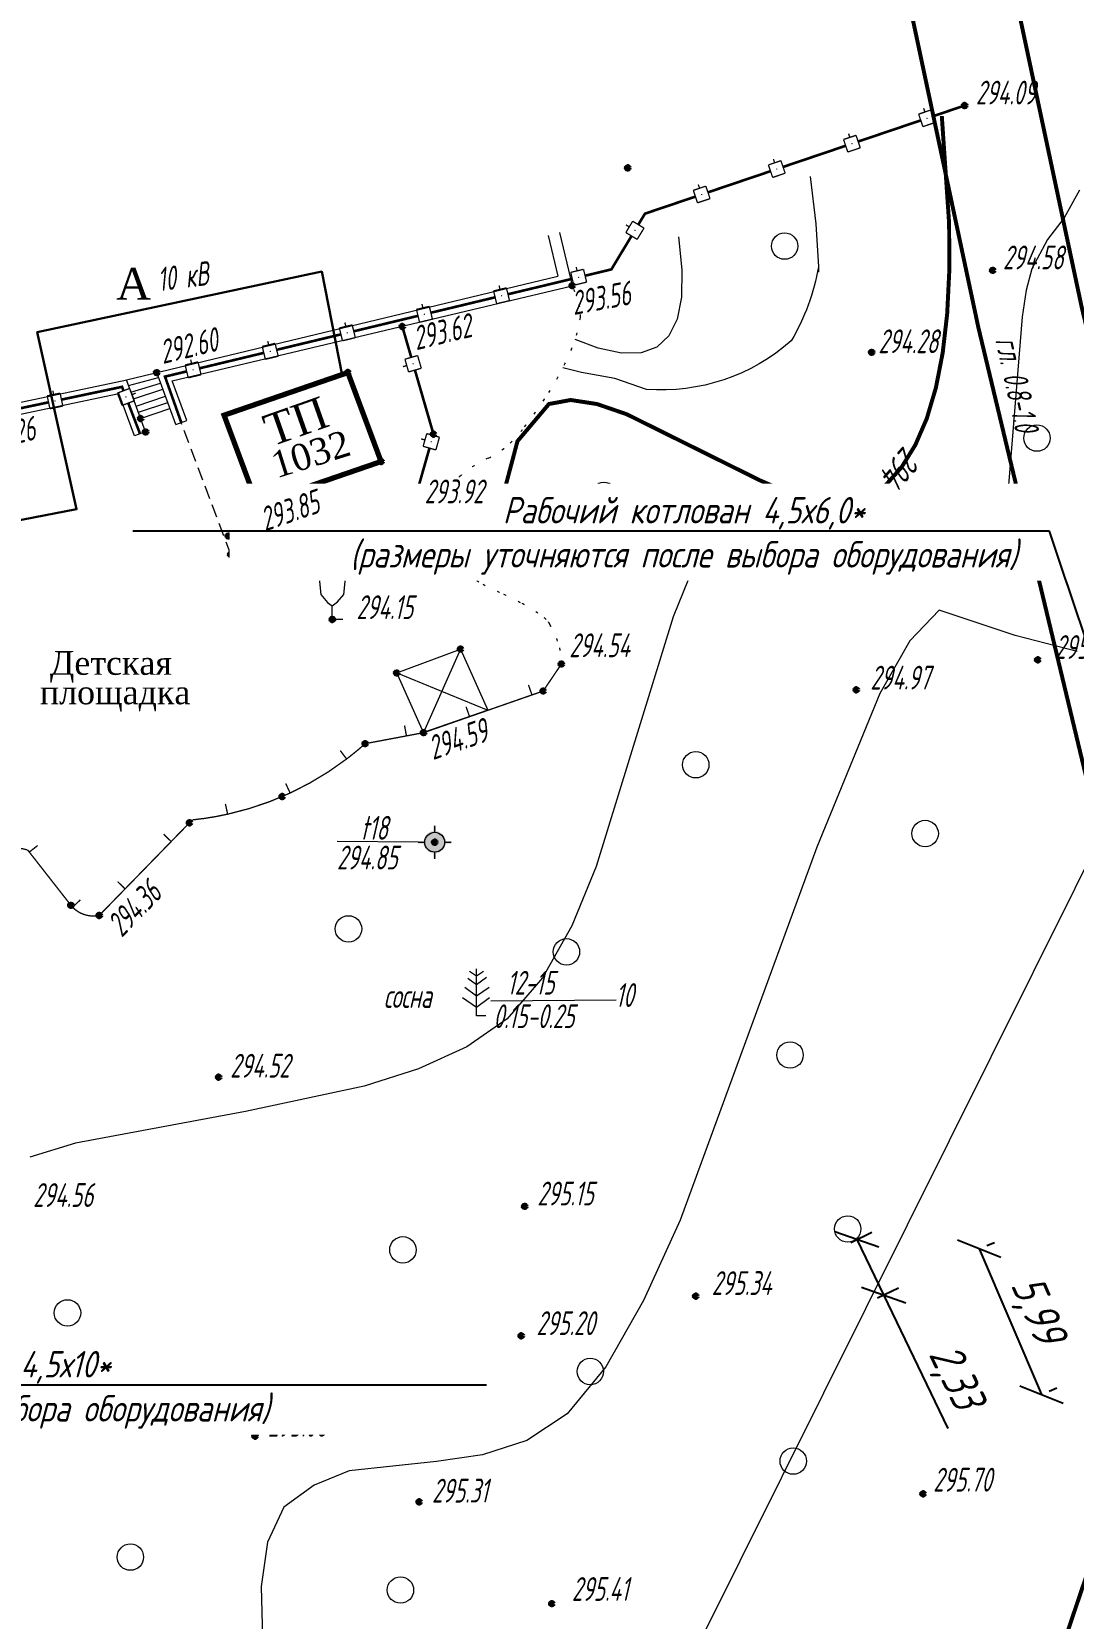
# Model space of a CAD drawing. Header units: metres. Extents: x -857 to 4713, y -766 to 4803.
# Drawn here: x 2047.6 to 2087, y 1303.7 to 1363.7 of the extents above; entities that cross this region are included whole.
import ezdxf
from ezdxf import colors
from ezdxf.entities.mleader import LeaderData, LeaderLine
from ezdxf.math import Vec2, Vec3

# ---------------------------------------------------------------- set-up
doc = ezdxf.new("R2010")
doc.units = ezdxf.units.M
doc.linetypes.add('71100000a', pattern=[1, 0, -1])
doc.linetypes.add('DASHED', pattern=[0.75, 0.5, -0.25])
for name, color, linetype, lineweight, transparency in [('31252100', 7, 'Continuous', 18, 0.65), ('71100000', 7, 'Continuous', 18, 0.65), ('71133200', 7, 'Continuous', 18, 0.65), ('71133600', 7, 'Continuous', 18, 0.65), ('82212100', 7, 'Continuous', 18, 0.65), ('82311000', 7, 'Continuous', 18, 0.65), ('Commun', 7, 'Continuous', 18, 0.65), ('CONTOURS-LABEL', 7, 'Continuous', 18, 0.65), ('ELE_SKLAD', 7, 'Continuous', 18, 0.65), ('GEO_POINTS', 7, 'Continuous', 18, 0.65), ('Otm', 7, 'Continuous', 18, 0.65), ('R_Поверхность5_CNT-MAJ', 7, 'Continuous', 18, 0.65), ('R_Поверхность5_CNT-MIN', 7, 'Continuous', 18, 0.65), ('Sit', 7, 'Continuous', 18, 0.65), ('Text', 7, 'Continuous', 18, 0.65), ('Text_com', 7, 'Continuous', 18, 0.65), ('Us_znak', 7, 'Continuous', 18, 0.65), ('Us_znak_fon', 7, 'Continuous', 18, 0.65)]:
    doc.layers.add(name, color=color, linetype=linetype, lineweight=lineweight, transparency=transparency)
doc.layers.add('НВ текст', color=213, linetype='Continuous', lineweight=13)
doc.styles.add('eskd', font='ESKD1.shx', dxfattribs={"width": 1.2, "oblique": 15})
doc.styles.get("Standard").update_dxf_attribs({"font": 'GOST_0.TTF', "oblique": 15})
doc.styles.add('style1', font='times.ttf', dxfattribs={"height": 1})
doc.linetypes.add('KABELww_500', pattern='A,0.0001,-0.4,[131,ltypeshp.shx,S=0.4,R=90,X=0.4,Y=-0.4],0.2,[131,ltypeshp.shx,S=0.2,R=90,X=0.4,Y=-0.2],3.6,[131,ltypeshp.shx,S=0.2,R=-90,X=-0.4,Y=0.2],0.2,[131,ltypeshp.shx,S=0.4,R=-90,X=-0.4,Y=0.4],-0.8,4,-0.4', length=9.6001)
doc.linetypes.add('ПОДЗ_ЛИНИИ_СВЯЗИ', pattern='A,4.8,-0.2,[133,ltypeshp.shx,S=0.2,R=0,X=-0.2,Y=0],-0.2,4.8,-2', length=12)
doc.dimstyles.new('ISO-25', dxfattribs={"dimtxt": 2.5, "dimasz": 2.5, "dimexe": 1.25, "dimexo": 0.625, "dimtad": 1, "dimtxsty": 'Standard', "dimcen": 2.5, "dimadec": 0, "dimazin": 0, "dimtfac": 1, "dimtmove": 0, "dimatfit": 3, "dimfxl": 1, "dimarcsym": 0})

# ---------------------------------------------------------------- blocks, each defined once
blk = doc.blocks.new('71133200')
for p, q in [((-0.924145, 3.560442), (-1.024145, 3.360442)), ((-1.024145, 3.360442), (-0.977382, 2.864397)), ((-0.977382, 2.864397), (-0.861899, 1.88241)), ((-0.024145, 3.560442), (-0.924145, 3.560442)), ((-0.024145, 3.560442), (0.875855, 3.560442)), ((0.861899, 1.88241), (0.975974, 2.864397)), ((0.875855, 3.560442), (0.958164, 3.395824)), ((0.975974, 2.864397), (0.958164, 3.395824)), ((-0.861899, 1.88241), (-0.374616, 1.28565)), ((-0.374616, 1.28565), (0, 1.039723)), ((0, 1.039723), (0.401375, 1.321765)), ((0.401375, 1.321765), (0.861899, 1.88241)), ((0, 0), (0, 1.039723)), ((0.8, 0), (0, 0))]:
    blk.add_line(p, q)
at = {"style": 'eskd', "oblique": 14.99997778}
blk.add_attdef('Z', (1.873004, -0.239356), '', height=2, dxfattribs=at)
blk = doc.blocks.new('*U44')
at = {"layer": '82311000', "ltscale": 0.5, "flags": 128}
blk.add_lwpolyline([(5192452.896, 4968942.216, 0.05, 0.05, 0), (5192453.029, 4968940.973, 0.05, 0.05, 0), (5192453.295, 4968938.487, 0.05, 0.05, 0), (5192453.416, 4968937.35, 0.05, 0.05, 0.288305), (5192454.212, 4968936.34, 0.05, 0.05, 0.200942), (5192455.144, 4968936.392, 0.05, 0.05, 0), (5192456.591, 4968936.924, 0.05, 0.05, 0), (5192457.662, 4968937.318, 0.05, 0.05, -0.161945), (5192458.92, 4968937.358, 0.05, 0.05, 0), (5192458.982, 4968937.279, 0.05, 0.05, 0), (5192460.556, 4968935.266, 0.05, 0.05, 0.02281), (5192460.622, 4968935.191, 0.05, 0.05, 0.255661), (5192461.628, 4968934.881, 0.05, 0.05, 0), (5192462.606, 4968935.886, 0.05, 0.05, 0), (5192464.35, 4968937.677, 0.05, 0.05, 0), (5192465.146, 4968938.495, 0.05, 0.05, 0.029321), (5192466.486, 4968938.712, 0.05, 0.05, 0.054013), (5192468.85, 4968939.512, 0.05, 0.05, 0.054013), (5192470.986, 4968940.801, 0.05, 0.05, 0.01967), (5192471.689, 4968941.38, 0.05, 0.05, 0), (5192473.251, 4968941.674, 0.05, 0.05, 0), (5192473.897, 4968941.795, 0.05, 0.05, 0), (5192475.637, 4968942.401, 0.05, 0.05, 0), (5192477.998, 4968943.223, 0.05, 0.05, 0), (5192478.422, 4968943.371, 0.05, 0.05, 0), (5192479.112, 4968944.392, 0, 0, 0)], format="xyseb", dxfattribs=at)
at = {"layer": '82311000', "linetype": 'Continuous', "ltscale": 0.5, "const_width": 0.05}
for points in [[(5192477.998, 4968943.223), (5192477.866, 4968943.601)], [(5192475.637, 4968942.401), (5192475.505, 4968942.779)], [(5192473.251, 4968941.674), (5192473.177, 4968942.067)], [(5192453.029, 4968940.973), (5192453.427, 4968941.016)], [(5192470.986, 4968940.801), (5192470.744, 4968941.119)], [(5192468.85, 4968939.512), (5192468.681, 4968939.875)], [(5192466.486, 4968938.712), (5192466.4, 4968939.102)], [(5192453.295, 4968938.487), (5192453.692, 4968938.53)], [(5192464.35, 4968937.677), (5192464.063, 4968937.956)], [(5192456.591, 4968936.924), (5192456.453, 4968937.3)], [(5192458.982, 4968937.279), (5192459.297, 4968937.525)], [(5192454.212, 4968936.34), (5192454.346, 4968936.717)], [(5192462.606, 4968935.886), (5192462.319, 4968936.165)], [(5192460.622, 4968935.191), (5192460.909, 4968935.47)]]:
    blk.add_lwpolyline(points, dxfattribs=at)
blk = doc.blocks.new('*U46')
at = {"layer": '82212100', "linetype": 'Continuous', "ltscale": 0.5}
for points in [[(5192492.921, 4968965.032, 1), (5192492.968, 4968965.048, 1)], [(5192490.079, 4968964.071, 1), (5192490.126, 4968964.087, 1)], [(5192487.237, 4968963.11, 1), (5192487.284, 4968963.126, 1)], [(5192484.395, 4968962.149, 1), (5192484.442, 4968962.165, 1)], [(5192481.881, 4968960.78, 1), (5192481.906, 4968960.823, 1)], [(5192479.74, 4968959.019, 1), (5192479.789, 4968959.03, 1)], [(5192476.823, 4968958.318, 1), (5192476.872, 4968958.33, 1)], [(5192473.906, 4968957.618, 1), (5192473.955, 4968957.629, 1)], [(5192470.989, 4968956.917, 1), (5192471.038, 4968956.929, 1)], [(5192468.072, 4968956.216, 1), (5192468.121, 4968956.228, 1)], [(5192465.155, 4968955.516, 1), (5192465.204, 4968955.527, 1)]]:
    blk.add_hatch(color=256, dxfattribs=at).paths.add_polyline_path(points, flags=0)
for points, const_width in [([(5192492.627, 4968965.197), (5192493.101, 4968965.357)], 0.05), ([(5192492.787, 4968964.723), (5192492.627, 4968965.197)], 0.05), ([(5192492.864, 4968965.277), (5192492.816, 4968965.419)], 0.05), ([(5192493.101, 4968965.357), (5192493.261, 4968964.883)], 0.05), ([(5192492.707, 4968964.96), (5192490.339, 4968964.159)], 0.1), ([(5192493.261, 4968964.883), (5192492.787, 4968964.723)], 0.05), ([(5192489.866, 4968963.999), (5192487.497, 4968963.198)], 0.1), ([(5192489.785, 4968964.236), (5192490.259, 4968964.396)], 0.05), ([(5192489.946, 4968963.762), (5192489.785, 4968964.236)], 0.05), ([(5192490.022, 4968964.316), (5192489.974, 4968964.458)], 0.05), ([(5192490.259, 4968964.396), (5192490.419, 4968963.922)], 0.05), ([(5192486.944, 4968963.274), (5192487.417, 4968963.435)], 0.05), ([(5192487.18, 4968963.355), (5192487.132, 4968963.497)], 0.05), ([(5192487.417, 4968963.435), (5192487.577, 4968962.961)], 0.05), ([(5192490.419, 4968963.922), (5192489.946, 4968963.762)], 0.05), ([(5192487.024, 4968963.038), (5192484.655, 4968962.237)], 0.1), ([(5192487.104, 4968962.801), (5192486.944, 4968963.274)], 0.05), ([(5192487.577, 4968962.961), (5192487.104, 4968962.801)], 0.05), ([(5192484.102, 4968962.313), (5192484.575, 4968962.473)], 0.05), ([(5192484.262, 4968961.84), (5192484.102, 4968962.313)], 0.05), ([(5192484.339, 4968962.393), (5192484.29, 4968962.535)], 0.05), ([(5192484.575, 4968962.473), (5192484.736, 4968962)], 0.05), ([(5192484.736, 4968962), (5192484.262, 4968961.84)], 0.05), ([(5192481.55, 4968960.716), (5192481.809, 4968961.145)], 0.05), ([(5192481.679, 4968960.93), (5192481.551, 4968961.008)], 0.05), ([(5192481.809, 4968961.145), (5192482.237, 4968960.886)], 0.05), ([(5192481.979, 4968960.458), (5192481.55, 4968960.716)], 0.05), ([(5192482.237, 4968960.886), (5192481.979, 4968960.458)], 0.05), ([(5192479.463, 4968959.209), (5192479.949, 4968959.326)], 0.05), ([(5192479.58, 4968958.723), (5192479.463, 4968959.209)], 0.05), ([(5192479.706, 4968959.268), (5192479.671, 4968959.414)], 0.05), ([(5192479.949, 4968959.326), (5192480.066, 4968958.84)], 0.05), ([(5192476.546, 4968958.509), (5192477.032, 4968958.625)], 0.05), ([(5192476.789, 4968958.567), (5192476.754, 4968958.713)], 0.05), ([(5192477.032, 4968958.625), (5192477.149, 4968958.139)], 0.05), ([(5192479.521, 4968958.966), (5192477.091, 4968958.382)], 0.1), ([(5192480.066, 4968958.84), (5192479.58, 4968958.723)], 0.05), ([(5192473.872, 4968957.866), (5192473.837, 4968958.012)], 0.05), ([(5192476.604, 4968958.266), (5192474.174, 4968957.682)], 0.1), ([(5192476.663, 4968958.023), (5192476.546, 4968958.509)], 0.05), ([(5192477.149, 4968958.139), (5192476.663, 4968958.023)], 0.05), ([(5192473.687, 4968957.565), (5192471.257, 4968956.981)], 0.1), ([(5192473.629, 4968957.808), (5192474.115, 4968957.925)], 0.05), ([(5192473.746, 4968957.322), (5192473.629, 4968957.808)], 0.05), ([(5192474.232, 4968957.439), (5192473.746, 4968957.322)], 0.05), ([(5192474.115, 4968957.925), (5192474.232, 4968957.439)], 0.05), ([(5192470.77, 4968956.864), (5192468.339, 4968956.28)], 0.1), ([(5192470.712, 4968957.107), (5192471.198, 4968957.224)], 0.05), ([(5192470.829, 4968956.621), (5192470.712, 4968957.107)], 0.05), ([(5192470.955, 4968957.166), (5192470.92, 4968957.312)], 0.05), ([(5192471.198, 4968957.224), (5192471.315, 4968956.738)], 0.05), ([(5192467.853, 4968956.164), (5192465.422, 4968955.58)], 0.1), ([(5192467.795, 4968956.407), (5192468.281, 4968956.524)], 0.05), ([(5192467.912, 4968955.921), (5192467.795, 4968956.407)], 0.05), ([(5192468.038, 4968956.465), (5192468.003, 4968956.611)], 0.05), ([(5192468.281, 4968956.524), (5192468.398, 4968956.037)], 0.05), ([(5192471.315, 4968956.738), (5192470.829, 4968956.621)], 0.05), ([(5192464.878, 4968955.706), (5192465.364, 4968955.823)], 0.05), ([(5192464.995, 4968955.22), (5192464.878, 4968955.706)], 0.05), ([(5192465.121, 4968955.765), (5192465.086, 4968955.91)], 0.05), ([(5192465.364, 4968955.823), (5192465.481, 4968955.337)], 0.05), ([(5192468.398, 4968956.037), (5192467.912, 4968955.921)], 0.05), ([(5192465.481, 4968955.337), (5192464.995, 4968955.22)], 0.05)]:
    blk.add_lwpolyline(points, dxfattribs=dict(at, const_width=const_width))
at = {"layer": '82212100', "linetype": 'Continuous', "ltscale": 0.5, "flags": 128}
blk.add_lwpolyline([(5192494.365, 4968965.521, 0.1, 0.1, 0), (5192493.181, 4968965.12, 0, 0, 0)], format="xyseb", dxfattribs=at)
at = {"layer": '82212100', "linetype": 'Continuous', "ltscale": 0.5}
for points in [[(5192484.182, 4968962.076, 0.1, 0.1, 0), (5192482.273, 4968961.431, 0.1, 0.1, 0), (5192482.023, 4968961.016, 0, 0, 0)], [(5192481.765, 4968960.587, 0.1, 0.1, 0), (5192481.002, 4968959.322, 0.1, 0.1, 0), (5192480.008, 4968959.083, 0, 0, 0)]]:
    blk.add_lwpolyline(points, format="xyseb", dxfattribs=at)
at = {"layer": '82212100', "ltscale": 0.5}
blk.add_lwpolyline([(5192464.936, 4968955.463, 0.1, 0.1, 0), (5192464.116, 4968955.266, 0.1, 0.1, 0), (5192464.733, 4968953.524, 0, 0, 0)], format="xyseb", dxfattribs=at)
blk = doc.blocks.new('*U47')
at = {"layer": '82212100', "linetype": 'Continuous', "ltscale": 0.5}
for points in [[(5192462.627, 4968954.521, 1), (5192462.645, 4968954.474, 1)], [(5192459.93, 4968954.34, 1), (5192459.979, 4968954.35, 1)], [(5192456.994, 4968953.721, 1), (5192457.043, 4968953.731, 1)], [(5192454.059, 4968953.102, 1), (5192454.108, 4968953.112, 1)]]:
    blk.add_hatch(color=256, dxfattribs=at).paths.add_polyline_path(points, flags=0)
for points, const_width in [([(5192459.658, 4968954.538), (5192460.147, 4968954.641)], 0.05), ([(5192459.761, 4968954.048), (5192459.658, 4968954.538)], 0.05), ([(5192459.902, 4968954.589), (5192459.872, 4968954.736)], 0.05), ([(5192460.147, 4968954.641), (5192460.25, 4968954.152)], 0.05), ([(5192462.313, 4968954.642), (5192462.78, 4968954.821)], 0.05), ([(5192462.492, 4968954.175), (5192462.313, 4968954.642)], 0.05), ([(5192462.959, 4968954.354), (5192462.492, 4968954.175)], 0.05), ([(5192462.78, 4968954.821), (5192462.959, 4968954.354)], 0.05), ([(5192462.87, 4968954.587), (5192463.01, 4968954.641)], 0.05), ([(5192456.722, 4968953.919), (5192457.212, 4968954.022)], 0.05), ([(5192456.826, 4968953.43), (5192456.722, 4968953.919)], 0.05), ([(5192456.967, 4968953.97), (5192456.936, 4968954.117)], 0.05), ([(5192457.212, 4968954.022), (5192457.315, 4968953.533)], 0.05), ([(5192459.709, 4968954.293), (5192457.263, 4968953.777)], 0.1), ([(5192460.25, 4968954.152), (5192459.761, 4968954.048)], 0.05), ([(5192453.787, 4968953.3), (5192454.276, 4968953.403)], 0.05), ([(5192453.89, 4968952.811), (5192453.787, 4968953.3)], 0.05), ([(5192454.032, 4968953.352), (5192454.001, 4968953.498)], 0.05), ([(5192454.276, 4968953.403), (5192454.379, 4968952.914)], 0.05), ([(5192456.774, 4968953.674), (5192454.328, 4968953.159)], 0.1), ([(5192457.315, 4968953.533), (5192456.826, 4968953.43)], 0.05), ([(5192454.379, 4968952.914), (5192453.89, 4968952.811)], 0.05)]:
    blk.add_lwpolyline(points, dxfattribs=dict(at, const_width=const_width))
blk.add_lwpolyline([(5192462.547, 4968954.731, 0.1, 0.1, 0), (5192462.49, 4968954.879, 0.1, 0.1, 0), (5192460.199, 4968954.396, 0, 0, 0)], format="xyseb", dxfattribs=at)
at = {"layer": '82212100', "linetype": 'Continuous', "ltscale": 0.5, "flags": 128}
blk.add_lwpolyline([(5192463.173, 4968953.097, 0.1, 0.1, 0), (5192462.726, 4968954.264, 0, 0, 0)], format="xyseb", dxfattribs=at)
at = {"layer": '82212100', "ltscale": 0.5, "const_width": 0.1}
blk.add_lwpolyline([(5192453.838, 4968953.055), (5192451.216, 4968952.503)], dxfattribs=at)
blk = doc.blocks.new('*U48')
at = {"layer": '82212100', "linetype": 'Continuous', "ltscale": 0.5}
for points in [[(5192492.921, 4968965.032, 1), (5192492.968, 4968965.048, 1)], [(5192490.079, 4968964.071, 1), (5192490.126, 4968964.087, 1)], [(5192487.237, 4968963.11, 1), (5192487.284, 4968963.126, 1)], [(5192484.395, 4968962.149, 1), (5192484.442, 4968962.165, 1)], [(5192481.881, 4968960.78, 1), (5192481.906, 4968960.823, 1)]]:
    blk.add_hatch(color=256, dxfattribs=at).paths.add_polyline_path(points, flags=0)
for points, const_width in [([(5192492.627, 4968965.197), (5192493.101, 4968965.357)], 0.05), ([(5192492.787, 4968964.723), (5192492.627, 4968965.197)], 0.05), ([(5192492.864, 4968965.277), (5192492.816, 4968965.419)], 0.05), ([(5192493.101, 4968965.357), (5192493.261, 4968964.883)], 0.05), ([(5192492.707, 4968964.96), (5192490.339, 4968964.159)], 0.1), ([(5192493.261, 4968964.883), (5192492.787, 4968964.723)], 0.05), ([(5192489.866, 4968963.999), (5192487.497, 4968963.198)], 0.1), ([(5192489.785, 4968964.236), (5192490.259, 4968964.396)], 0.05), ([(5192489.946, 4968963.762), (5192489.785, 4968964.236)], 0.05), ([(5192490.022, 4968964.316), (5192489.974, 4968964.458)], 0.05), ([(5192490.259, 4968964.396), (5192490.419, 4968963.922)], 0.05), ([(5192486.944, 4968963.274), (5192487.417, 4968963.435)], 0.05), ([(5192487.18, 4968963.355), (5192487.132, 4968963.497)], 0.05), ([(5192487.417, 4968963.435), (5192487.577, 4968962.961)], 0.05), ([(5192490.419, 4968963.922), (5192489.946, 4968963.762)], 0.05), ([(5192487.024, 4968963.038), (5192484.655, 4968962.237)], 0.1), ([(5192487.104, 4968962.801), (5192486.944, 4968963.274)], 0.05), ([(5192487.577, 4968962.961), (5192487.104, 4968962.801)], 0.05), ([(5192484.102, 4968962.313), (5192484.575, 4968962.473)], 0.05), ([(5192484.262, 4968961.84), (5192484.102, 4968962.313)], 0.05), ([(5192484.339, 4968962.393), (5192484.29, 4968962.535)], 0.05), ([(5192484.575, 4968962.473), (5192484.736, 4968962)], 0.05), ([(5192484.736, 4968962), (5192484.262, 4968961.84)], 0.05), ([(5192481.55, 4968960.716), (5192481.809, 4968961.145)], 0.05), ([(5192481.679, 4968960.93), (5192481.551, 4968961.008)], 0.05), ([(5192481.809, 4968961.145), (5192482.237, 4968960.886)], 0.05), ([(5192481.979, 4968960.458), (5192481.55, 4968960.716)], 0.05), ([(5192482.237, 4968960.886), (5192481.979, 4968960.458)], 0.05)]:
    blk.add_lwpolyline(points, dxfattribs=dict(at, const_width=const_width))
at = {"layer": '82212100', "linetype": 'Continuous', "ltscale": 0.5, "flags": 128}
blk.add_lwpolyline([(5192494.365, 4968965.521, 0.1, 0.1, 0), (5192493.181, 4968965.12, 0, 0, 0)], format="xyseb", dxfattribs=at)
at = {"layer": '82212100', "linetype": 'Continuous', "ltscale": 0.5}
blk.add_lwpolyline([(5192484.182, 4968962.076, 0.1, 0.1, 0), (5192482.273, 4968961.431, 0.1, 0.1, 0), (5192482.023, 4968961.016, 0, 0, 0)], format="xyseb", dxfattribs=at)
at = {"layer": '82212100', "ltscale": 0.5, "const_width": 0.1}
blk.add_lwpolyline([(5192481.765, 4968960.587), (5192481.002, 4968959.322)], dxfattribs=at)
blk = doc.blocks.new('*U49')
at = {"layer": '82212100', "linetype": 'Continuous', "ltscale": 0.5}
for points in [[(5192473.508, 4968955.729, 1), (5192473.495, 4968955.777, 1)], [(5192474.183, 4968952.777, 1), (5192474.196, 4968952.825, 1)], [(5192472.834, 4968950.412, 1), (5192472.882, 4968950.426, 1)], [(5192469.961, 4968949.549, 1), (5192470.009, 4968949.564, 1)], [(5192467.088, 4968948.687, 1), (5192467.136, 4968948.701, 1)]]:
    blk.add_hatch(color=256, dxfattribs=at).paths.add_polyline_path(points, flags=0)
at = {"layer": '82212100', "linetype": 'Continuous', "ltscale": 0.5, "flags": 128}
blk.add_lwpolyline([(5192473.085, 4968957.194, 0.1, 0.1, 0), (5192473.432, 4968955.993, 0, 0, 0)], format="xyseb", dxfattribs=at)
at = {"layer": '82212100', "linetype": 'Continuous', "ltscale": 0.5}
for points, const_width in [([(5192473.261, 4968955.684), (5192473.117, 4968955.642)], 0.05), ([(5192473.192, 4968955.924), (5192473.672, 4968956.063)], 0.05), ([(5192473.331, 4968955.443), (5192473.192, 4968955.924)], 0.05), ([(5192473.811, 4968955.582), (5192473.331, 4968955.443)], 0.05), ([(5192473.672, 4968956.063), (5192473.811, 4968955.582)], 0.05), ([(5192473.949, 4968952.87), (5192473.805, 4968952.911)], 0.05), ([(5192473.881, 4968952.629), (5192474.018, 4968953.11)], 0.05), ([(5192474.362, 4968952.492), (5192473.881, 4968952.629)], 0.05), ([(5192474.018, 4968953.11), (5192474.498, 4968952.973)], 0.05), ([(5192474.498, 4968952.973), (5192474.362, 4968952.492)], 0.05), ([(5192472.787, 4968950.658), (5192472.743, 4968950.802)], 0.05), ([(5192472.619, 4968950.347), (5192470.224, 4968949.628)], 0.1), ([(5192472.547, 4968950.586), (5192473.026, 4968950.73)], 0.05), ([(5192472.691, 4968950.107), (5192472.547, 4968950.586)], 0.05), ([(5192473.17, 4968950.251), (5192472.691, 4968950.107)], 0.05), ([(5192473.026, 4968950.73), (5192473.17, 4968950.251)], 0.05), ([(5192469.674, 4968949.724), (5192470.153, 4968949.868)], 0.05), ([(5192469.817, 4968949.245), (5192469.674, 4968949.724)], 0.05), ([(5192469.913, 4968949.796), (5192469.87, 4968949.94)], 0.05), ([(5192470.153, 4968949.868), (5192470.296, 4968949.389)], 0.05), ([(5192466.8, 4968948.862), (5192467.279, 4968949.005)], 0.05), ([(5192467.04, 4968948.934), (5192466.997, 4968949.077)], 0.05), ([(5192467.279, 4968949.005), (5192467.423, 4968948.527)], 0.05), ([(5192469.746, 4968949.485), (5192467.351, 4968948.766)], 0.1), ([(5192470.296, 4968949.389), (5192469.817, 4968949.245)], 0.05), ([(5192466.944, 4968948.383), (5192466.8, 4968948.862)], 0.05), ([(5192467.423, 4968948.527), (5192466.944, 4968948.383)], 0.05)]:
    blk.add_lwpolyline(points, dxfattribs=dict(at, const_width=const_width))
for points in [[(5192473.571, 4968955.513, 0.1, 0.1, 0), (5192474.272, 4968953.09, 0.1, 0.1, 0), (5192474.258, 4968953.042, 0, 0, 0)], [(5192474.121, 4968952.561, 0.1, 0.1, 0), (5192473.573, 4968950.633, 0.1, 0.1, 0), (5192473.098, 4968950.491, 0, 0, 0)]]:
    blk.add_lwpolyline(points, format="xyseb", dxfattribs=at)
at = {"layer": '82212100', "ltscale": 0.5, "const_width": 0.1}
blk.add_lwpolyline([(5192466.872, 4968948.622), (5192466.601, 4968948.541)], dxfattribs=at)
blk = doc.blocks.new('31252100a')
blk.add_circle((0, 0), 1)
blk = doc.blocks.new('71133600')
for p, q in [((-0.52, 3.39), (0, 3.02)), ((0, 3.02), (0.55, 3.39)), ((-0.86, 2.16), (0, 1.51)), ((0, 1.51), (0.96, 2.16))]:
    blk.add_line(p, q)
for points in [[(-0.64, 2.84), (0, 2.37), (0, 2.37), (0.78, 2.93)], [(0.71, 0), (0, 0), (0, 3.55)], [(-1.05, 1.38), (0, 0.67), (1, 1.38)]]:
    blk.add_lwpolyline(points)
at = {"style": 'eskd', "oblique": 15}
blk.add_attdef('Z', (2.03, -0.19), '', height=2, dxfattribs=at)
blk = doc.blocks.new('POINT')
at = {"layer": 'Us_znak', "linetype": 'Continuous', "lineweight": -2}
h = blk.add_hatch(color=0, dxfattribs=at)
edge = h.paths.add_edge_path()
edge.add_arc((0, 0), 0.05, 0, 360)
at = {"layer": 'Us_znak_fon', "linetype": 'Continuous', "true_color": 0xffffff}
blk.add_hatch(color=7, dxfattribs=at).paths.add_polyline_path([(-0.422, 0.05, -0.346708), (-0.05, 0.422), (-0.05, 0.625), (0.05, 0.625), (0.05, 0.422, -0.346708), (0.422, 0.05), (0.625, 0.05), (0.625, -0.05), (0.422, -0.05, -0.346708), (0.05, -0.422), (0.05, -0.625), (-0.05, -0.625), (-0.05, -0.422, -0.346708), (-0.422, -0.05), (-0.625, -0.05), (-0.625, 0.05)])
at = {"layer": 'Us_znak', "color": 0, "linetype": 'Continuous', "lineweight": -2}
for p, q in [((0, 0.375), (0, 0.625)), ((-0.625, 0), (-0.375, 0)), ((0.375, 0), (0.625, 0)), ((0, -0.625), (0, -0.375))]:
    blk.add_line(p, q, dxfattribs=at)
for radius in [0.375, 0.05]:
    blk.add_circle((0, 0), radius, dxfattribs=at)
blk = doc.blocks.new('_Oblique')
at = {"color": 0, "linetype": 'ByBlock', "lineweight": -2}
blk.add_line((-0.5, -0.5), (0.5, 0.5), dxfattribs=at)
blk = doc.blocks.new('*D131')
at = {"color": 0, "lineweight": -2, "transparency": 16777216}
for p, q in [((2078.615, 1317.935), (2079.411, 1318.318)), ((2078.848, 1318.047), (2079.861, 1315.945)), ((2079.628, 1315.833), (2080.424, 1316.216)), ((2079.861, 1315.945), (2082.296, 1310.888))]:
    blk.add_line(p, q, dxfattribs=at)
at = {"layer": 'Defpoints', "color": 0, "transparency": 16777216}
for p in [(2078.334, 1317.799), (2078.848, 1318.047), (2079.346, 1315.697)]:
    blk.add_point(p, dxfattribs=at)
at = {"color": 0, "lineweight": -2, "transparency": 16777216, "xscale": 1.25, "yscale": 1.25, "zscale": 1.25}
for p, rotation in [((2078.848, 1318.047), 115.717414046647), ((2079.861, 1315.945), 295.717414046647)]:
    blk.add_blockref('_Oblique', p, dxfattribs=dict(at, rotation=rotation))
at = {"color": 0, "transparency": 16777216, "insert": (2082.514, 1312.813), "char_height": 1.25, "attachment_point": 5, "rotation": 295.71741}
blk.add_mtext('2,33', dxfattribs=at)
blk = doc.blocks.new('_None')
blk = doc.blocks.new('*D168')
at = {"color": 0, "lineweight": -2, "transparency": 16777216}
for p, q in [((2083.481, 1317.689), (2085.836, 1312.18)), ((2083.768, 1317.811), (2084.056, 1317.934)), ((2086.123, 1312.303), (2086.41, 1312.426))]:
    blk.add_line(p, q, dxfattribs=at)
at = {"layer": 'Defpoints', "color": 0, "transparency": 16777216}
for p in [(2083.481, 1317.689), (2085.836, 1312.18), (2085.836, 1312.18)]:
    blk.add_point(p, dxfattribs=at)
at = {"color": 0, "lineweight": -2, "transparency": 16777216, "xscale": 1.25, "yscale": 1.25, "zscale": 1.25}
for p, rotation in [((2083.481, 1317.689), 113.1454073308697), ((2085.836, 1312.18), 293.1454073308697)]:
    blk.add_blockref('_Oblique', p, dxfattribs=dict(at, rotation=rotation))
at = {"color": 0, "transparency": 16777216, "insert": (2085.606, 1315.34), "char_height": 1.25, "attachment_point": 5, "rotation": 293.14541}
blk.add_mtext('5,99', dxfattribs=at)
blk = doc.blocks.new('*D194')
at = {"color": 0, "lineweight": -2, "transparency": 16777216}
for p, q in [((1994.296, 1277.323), (1989.479, 1275.003)), ((1994.878, 1277.373), (2000.018, 1275.899))]:
    blk.add_line(p, q, dxfattribs=at)
blk.add_arc((1994.578, 1277.459), 5.034, 219.98054, 329.74011, dxfattribs=at)
at = {"color": 0, "transparency": 16777216}
for points in [[(1998.734, 1275.004), (1999.118, 1274.84), (1999.417, 1276.071)], [(1990.545, 1274.111), (1990.895, 1274.337), (1990.042, 1275.274)]]:
    blk.add_solid(points, dxfattribs=at)
at = {"layer": 'Defpoints', "color": 0, "transparency": 16777216}
for p in [(2084.221, 1320.635, 292.988), (1992.438, 1278.072, 291.13), (1994.578, 1277.459, 291.193), (1994.578, 1277.459, 291.193), (1993.006, 1272.676)]:
    blk.add_point(p, dxfattribs=at)
at = {"color": 0, "transparency": 16777216, "insert": (1994.925, 1273.377), "char_height": 1.25, "attachment_point": 5, "rotation": 4.86032}
blk.add_mtext('138°', dxfattribs=at)

msp = doc.modelspace()

# ---------------------------------------------------------------- linework, layer by layer
at = {"color": 192, "linetype": 'ПОДЗ_ЛИНИИ_СВЯЗИ', "lineweight": 60, "ltscale": 0.4, "const_width": 0.15, "elevation": 294.927, "flags": 128}
msp.add_lwpolyline([(2082.815, 1374.643), (2087.359, 1353.294), (2107.579, 1268.983), (2112.6, 1247.681)], dxfattribs=at)
at = {"color": 192, "linetype": 'ПОДЗ_ЛИНИИ_СВЯЗИ', "lineweight": 60, "ltscale": 0.4, "const_width": 0.15, "flags": 128}
msp.add_lwpolyline([(2078.904, 1373.881), (2083.448, 1352.533), (2103.668, 1268.222), (2108.69, 1246.919)], dxfattribs=at)
at = {"layer": '71100000', "linetype": '71100000a', "ltscale": 0.5}
msp.add_lwpolyline([(2067.671, 1339.814, 0.039456), (2067.627, 1340.323, 0.053746), (2067.526, 1340.685, 0.026835), (2067.231, 1341.323, 0.08551), (2067.095, 1341.498, 0.040601), (2066.785, 1341.74, 0.020698), (2066.122, 1342.136, 0.019584), (2065.399, 1342.492, -0.02034), (2064.703, 1342.837, -0.031008), (2063.961, 1343.305, -0.033317), (2063.332, 1343.825, -0.052941), (2063.047, 1344.157, -0.046429), (2062.805, 1344.593, -0.076839), (2062.715, 1344.925, -0.061348), (2062.721, 1345.356, -0.123062), (2062.962, 1345.959, -0.058649), (2063.873, 1346.951, -0.073014), (2064.905, 1347.606, 0.088951), (2065.736, 1348.171, 0.03661), (2066.278, 1348.785, 0.0189), (2067.19, 1350.082, 0.044284), (2068.037, 1351.686, 0.062004), (2068.388, 1352.936, 0.100923), (2068.368, 1353.324, 0.045359), (2068.079, 1354.132)], format="xyb", dxfattribs=at)
at = {"layer": 'Commun', "color": 1, "linetype": 'KABELww_500', "lineweight": 30, "elevation": 289.986, "flags": 128}
msp.add_lwpolyline([(2059.382, 1350.746), (2058.602, 1354.663), (2047.839, 1352.371), (2049.33, 1345.669), (2040.403, 1343.95), (2022.004, 1290.782), (2048.508, 1235.647)], dxfattribs=at)
at = {"layer": 'GEO_POINTS', "lineweight": 60}
for centre in [(2082.924, 1360.943, 294.086), (2070.179, 1358.584, 293.509), (2083.99, 1354.708, 294.584), (2068.079, 1354.126, 293.563), (2061.652, 1352.583, 293.624), (2079.406, 1351.608, 294.281), (2052.363, 1350.84, 292.597), (2059.593, 1350.841, 294.66), (2051.752, 1349.104, 293.527), (2051.939, 1348.595, 293.533), (2062.831, 1348.512, 293.78), (2060.849, 1347.475, 293.788), (2056.164, 1345.862, 293.846), (2062.132, 1346.055, 293.921), (2062.721, 1345.356, 294.019), (2055.075, 1344.659, 293.868), (2055.16, 1343.963, 293.889), (2059.005, 1341.502, 294.149), (2063.853, 1340.383, 294.613), (2067.671, 1339.814, 294.54), (2085.693, 1339.974, 295.526), (2061.44, 1339.477, 294.652), (2066.981, 1338.793, 294.572), (2078.828, 1338.84, 294.975), (2060.248, 1336.803, 294.525), (2062.456, 1337.218, 294.587), (2057.108, 1334.801, 294.459), (2053.601, 1333.81, 294.912), (2062.878, 1333.073, 294.851), (2049.115, 1330.688, 294.35), (2050.187, 1330.303, 294.363), (2054.703, 1324.184, 294.52), (2066.284, 1319.296, 295.152), (2072.751, 1315.898, 295.338), (2066.152, 1314.399, 295.204), (2056.085, 1311.847, 295.007), (2056.082, 1310.606, 295.076), (2081.354, 1308.421, 295.704), (2062.291, 1308.116, 295.311), (2067.309, 1304.266, 295.411)]:
    msp.add_circle(centre, 0.06, dxfattribs=at)
at = {"layer": 'R_Поверхность5_CNT-MAJ', "color": 32, "const_width": 0.15, "elevation": 294, "flags": 128}
msp.add_lwpolyline([(2082.062, 1360.547), (2082.339, 1356.486), (2082.346, 1354.693), (2082.265, 1353.059), (2082.095, 1351.582), (2081.838, 1350.264), (2081.494, 1349.104), (2081.061, 1348.103), (2080.54, 1347.26), (2079.931, 1346.574), (2079.235, 1346.048), (2078.45, 1345.817), (2077.488, 1345.906), (2076.386, 1346.244), (2075.183, 1346.763), (2070.141, 1349.265), (2069.016, 1349.651), (2068.023, 1349.803), (2067.2, 1349.652), (2066.01, 1348.246), (2064.741, 1343.468), (2064.431, 1342.994)], dxfattribs=at)
at = {"layer": 'R_Поверхность5_CNT-MAJ', "color": 32, "elevation": 296, "flags": 128}
msp.add_lwpolyline([(2098.855, 1325.872, 0.15, 0.15, 0), (2098.586, 1326.351, 0.15, 0.15, 0), (2097.968, 1327.188, 0.15, 0.15, 0), (2097.221, 1327.972, 0.15, 0.15, 0), (2096.465, 1328.522, 0.15, 0.15, 0), (2095.819, 1328.656, 0.15, 0.15, 0), (2094.841, 1326.976, 0.15, 0.15, 0), (2085.219, 1298.464, 0.15, 0.15, 0), (2082.214, 1292.079, 0.15, 0.15, 0), (2074.235, 1279.077, 0.15, 0.15, 0), (2073.417, 1276.069, 0.15, 0.15, 0), (2072.395, 1274.415, 0.15, 0.15, 0), (2071.405, 1273.421, 0.15, 0.15, 0), (2070.112, 1272.352, 0.15, 0.15, 0), (2066.806, 1270.037, 0.15, 0.15, 0), (2052.713, 1261.317, 0.15, 0.15, 0), (2049.902, 1259.341, 0.15, 0.15, 0), (2045.997, 1256.669, 0.15, 0.15, 0)], format="xyseb", dxfattribs=at)
at = {"layer": 'R_Поверхность5_CNT-MIN', "color": 32, "flags": 128}
for points, elevation in [([(2087.266, 1357.747), (2086.695, 1356.694), (2086.064, 1355.88), (2085.473, 1354.771), (2085.256, 1353.963), (2085.104, 1352.946), (2084.585, 1346.585), (2084.384, 1345.431), (2084.102, 1344.442), (2083.718, 1343.67), (2083.211, 1343.168), (2081.848, 1343.122), (2080.104, 1343.937), (2078.178, 1345.033), (2076.298, 1345.68), (2074.584, 1345.752), (2073.541, 1344.893), (2072.66, 1343.47), (2071.893, 1341.604), (2068.99, 1332.157), (2068.061, 1329.908), (2066.954, 1327.947), (2065.619, 1326.397), (2064.099, 1325.334), (2062.268, 1324.496), (2060.208, 1323.84), (2055.721, 1322.887), (2049.294, 1321.683), (2047.556, 1321.161)], 294.5), ([(2077.079, 1358.259), (2077.302, 1356.463), (2077.396, 1354.847), (2077.391, 1354.645)], 293.5), ([(2072.095, 1355.97), (2072.227, 1354.727), (2072.212, 1353.689), (2072.049, 1352.856), (2071.74, 1352.229), (2071.283, 1351.807), (2070.688, 1351.592), (2069.949, 1351.577), (2069.067, 1351.762), (2068.188, 1352.093)], 293), ([(2095.376, 1339.861), (2094.81, 1340.592), (2094.119, 1341.258), (2093.425, 1341.723), (2092.845, 1341.849), (2092.378, 1341.434), (2091.637, 1339.844), (2090.257, 1337.68), (2069.663, 1296.334), (2066.267, 1285.775), (2065.417, 1284.09), (2064.309, 1282.486), (2063.187, 1281.259), (2061.878, 1280.091), (2060.414, 1278.973), (2057.132, 1276.847), (2046.584, 1270.69)], 295.5), ([(2087.187, 1340.289), (2084.836, 1340.895), (2081.968, 1341.851), (2080.858, 1340.696), (2079.717, 1338.701), (2077.34, 1332.883), (2072.168, 1318.769), (2070.781, 1315.73), (2069.354, 1313.231), (2067.884, 1311.446), (2066.365, 1310.441), (2064.688, 1309.901), (2062.946, 1309.648), (2059.636, 1309.286), (2058.315, 1308.753), (2057.175, 1307.919), (2056.547, 1306.588), (2056.314, 1304.913), (2056.363, 1302.976)], 295)]:
    msp.add_lwpolyline(points, dxfattribs=dict(at, elevation=elevation))
at = {"layer": 'R_Поверхность5_CNT-MIN', "color": 32, "elevation": 293.5, "flags": 128}
msp.add_lwpolyline([(2077.396, 1354.847, -0.088713), (2076.365, 1352.037, -0.201715), (2070.891, 1350.204), (2069.697, 1350.616), (2068.435, 1350.839), (2067.73, 1351.023)], format="xyb", dxfattribs=at)
at = {"layer": 'Sit', "flags": 128}
for points, elevation in [([(2067.169, 1356.032), (2067.541, 1354.485)], 293.563), ([(2067.597, 1356.135), (2068.079, 1354.132)], 293.563), ([(2051.216, 1350.564), (2067.541, 1354.485)], 292.597), ([(2052.945, 1350.529), (2068.079, 1354.126)], 292.597), ([(2039.73, 1348.14), (2051.232, 1350.568)], 292.515), ([(2051.939, 1348.595), (2051.216, 1350.564)], 293.533), ([(2051.292, 1350.356), (2052.432, 1350.652)], 293.527), ([(2053.085, 1348.871), (2052.363, 1350.84)], 293.533), ([(2053.498, 1349.022), (2052.945, 1350.529)], 293.533), ([(2039.821, 1347.71), (2050.934, 1350.055)], 292.515), ([(2051.526, 1348.444), (2050.934, 1350.055)], 293.533), ([(2051.387, 1350.098), (2052.507, 1350.446)], 293.527), ([(2051.481, 1349.842), (2052.593, 1350.212)], 293.527), ([(2051.58, 1349.573), (2052.692, 1349.943)], 293.527), ([(2051.666, 1349.339), (2052.776, 1349.713)], 293.527), ([(2051.752, 1349.104), (2052.86, 1349.484)], 293.527), ([(2053.085, 1348.871), (2053.498, 1349.022)], 293.533), ([(2051.939, 1348.595), (2051.526, 1348.444)], 293.533), ([(2063.853, 1340.383), (2062.456, 1337.218)], 294.587), ([(2061.44, 1339.477), (2064.89, 1338.065)], 294.587), ([(2062.253, 1333.073), (2059.193, 1333.105)], 294.851)]:
    msp.add_lwpolyline(points, dxfattribs=dict(at, elevation=elevation))
at = {"layer": 'Sit', "const_width": 0.2, "elevation": 294.66, "flags": 128}
msp.add_lwpolyline([(2059.593, 1350.841), (2060.849, 1347.475), (2056.164, 1345.862), (2054.909, 1349.228)], close=True, dxfattribs=at)
at = {"layer": 'Sit', "linetype": 'DASHED', "elevation": 293.563, "flags": 128}
msp.add_lwpolyline([(2055.16, 1343.963), (2053.292, 1348.947)], dxfattribs=at)
at = {"layer": 'Sit', "elevation": 294.587, "flags": 128}
msp.add_lwpolyline([(2062.456, 1337.218), (2061.44, 1339.477), (2063.853, 1340.383), (2064.89, 1338.065)], close=True, dxfattribs=at)
at = {"layer": 'Sit', "flags": 128}
msp.add_lwpolyline([(2065.007, 1327.071), (2069.737, 1327.105)], dxfattribs=at)

# ---------------------------------------------------------------- block references
at = {"layer": '31252100', "color": 7, "xscale": 0.5, "yscale": 0.5, "zscale": 0.5}
for p in [(2076.116, 1355.626), (2085.662, 1348.363), (2069.282, 1346.194), (2078.285, 1345.761), (2072.753, 1336.004), (2081.431, 1333.402), (2059.615, 1329.793), (2067.86, 1328.926), (2076.321, 1325.023), (2078.502, 1318.442), (2061.676, 1317.651), (2048.985, 1315.266), (2068.765, 1313.05), (2076.441, 1309.66), (2051.365, 1306.029), (2061.58, 1304.782)]:
    msp.add_blockref('31252100a', p, dxfattribs=at)
at = {"layer": '71133200', "color": 7, "xscale": 0.5, "yscale": 0.5, "zscale": 0.5}
msp.add_blockref('71133200', (2059.005, 1341.502, 294.149), dxfattribs=at)
at = {"layer": '71133600', "color": 7, "xscale": 0.5, "yscale": 0.5, "zscale": 0.5}
msp.add_blockref('71133600', (2064.453, 1326.504), dxfattribs=at)
at = {"layer": '82212100', "color": 7}
for name in ['*U46', '*U48', '*U49', '*U47']:
    msp.add_blockref(name, (-5190411.441, -4967604.578), dxfattribs=at)
at = {"layer": '82311000', "color": 7}
msp.add_blockref('*U44', (-5190411.441, -4967604.578), dxfattribs=at)
at = {"layer": 'Sit', "color": 7, "linetype": 'Continuous'}
msp.add_blockref('POINT', (2062.878, 1333.073, 294.851), dxfattribs=at)

# ---------------------------------------------------------------- texts
at = {"layer": 'CONTOURS-LABEL', "color": 32, "oblique": 13, "width": 0.8}
msp.add_text('294', height=1, rotation=228.38308, dxfattribs=at).set_placement((2080.624, 1348.097, 294))
at = {"layer": 'ELE_SKLAD', "oblique": 13, "width": 0.8}
msp.add_text('t18', height=0.9, dxfattribs=at).set_placement((2060.083, 1333.168, 293.551))
at = {"layer": 'Otm', "oblique": 13, "width": 0.8}
for s, p in [('294.09', (2083.349, 1360.984, 294.086)), ('294.58', (2084.375, 1354.746, 294.584)), ('294.28', (2079.662, 1351.575, 294.281)), ('293.92', (2062.496, 1345.893, 293.921)), ('294.15', (2059.918, 1341.515, 294.149)), ('294.54', (2067.971, 1340.074, 294.54)), ('295.53', (2086.344, 1340.009, 295.526)), ('294.97', (2079.361, 1338.85, 294.975)), ('294.85', (2059.18, 1332.044, 294.851)), ('12-15', (2065.613, 1327.307, 0.02)), ('10', (2069.717, 1326.842, 0.02)), ('сосна', (2060.952, 1326.804, 0.02)), ('0.15-0.25', (2065.098, 1326.041, 0.02)), ('294.52', (2055.14, 1324.168, 294.52)), ('294.56', (2047.685, 1319.276, 294.56)), ('295.15', (2066.762, 1319.333, 295.152)), ('295.34', (2073.358, 1315.944, 295.338)), ('295.20', (2066.727, 1314.429, 295.204)), ('295.01', (2052.453, 1311.996, 295.007)), ('295.08', (2056.569, 1310.583, 295.076)), ('295.70', (2081.736, 1308.507, 295.704)), ('295.31', (2062.777, 1308.092, 295.311)), ('295.41', (2068.066, 1304.372, 295.411))]:
    msp.add_text(s, height=0.9, dxfattribs=at).set_placement(p)
for s, rotation, p in [('293.56', 10.40156, (2068.139, 1353.017, 588.103)), ('293.62', 13.61283, (2062.176, 1351.681, -61813.738)), ('292.60', 13.50593, (2052.594, 1351.162, 292.597)), ('293.26', 12.56245, (2045.664, 1347.831, 293.262)), ('293.85', 18.99784, (2056.458, 1344.827, 293.846)), ('294.59', 18.96525, (2062.812, 1336.177, 294.587)), ('294.36', 45.76628, (2051.039, 1329.444, 294.363))]:
    msp.add_text(s, height=0.9, rotation=rotation, dxfattribs=at).set_placement(p)
at = {"layer": 'Text', "style": 'style1'}
msp.add_text('А', height=1.2, dxfattribs=at).set_placement((2050.831, 1353.603))
at = {"layer": 'Text', "color": 7, "style": 'style1'}
for s, height, rotation, p in [('ТП', 1.2, 19.45468, (2056.689, 1348.03, -285.654)), ('1032', 1, 17.43357, (2056.891, 1346.834, -285.654))]:
    msp.add_text(s, height=height, rotation=rotation, dxfattribs=at).set_placement(p)
for s, p in [('Детская', (2048.319, 1339.406, -285.654)), ('площадка', (2047.942, 1338.293, -285.654))]:
    msp.add_text(s, height=0.9, dxfattribs=at).set_placement(p)
at = {"layer": 'Text_com', "color": 1, "oblique": 13, "width": 0.8}
msp.add_text('10 кВ ', height=0.9, rotation=7.58033, dxfattribs=at).set_placement((2052.441, 1353.907, 568.007))
at = {"layer": 'Text_com', "oblique": 13, "width": 0.8}
msp.add_text('гл. 0.8-1.0', height=0.9, rotation=282.40118, dxfattribs=at).set_placement((2084.077, 1352.073, 568.007))

# ---------------------------------------------------------------- dimensions: what is measured, and where the dimension line sits
dim = msp.add_linear_dim(base=(2078.848, 1318.047), p1=(2079.346, 1315.697), p2=(2078.334, 1317.799), angle=115.71741, dimstyle='ISO-25', override={"dimscale": 0.5, "dimblk1": 'Oblique', "dimblk2": 'Oblique', "dimsah": 1})
dim.commit()
dim.dimension.update_dxf_attribs({"geometry": '*D131', "text_midpoint": (2081.585, 1312.366), "dimtype": 161})

# ---------------------------------------------------------------- next in the draw order: leaders
at = {"layer": 'НВ текст', "color": 0, "ltscale": 100}
ml = msp.add_multileader_mtext('Standard', dxfattribs=at)
ml.set_content('Рабочий котлован 4,5х6,0*\\P(размеры уточняются после выбора оборудования)')
ml.set_leader_properties()
ml.build(insert=Vec2(0, 0))
ml.multileader.update_dxf_attribs({"has_dogleg": 0, "text_left_attachment_type": 6, "text_right_attachment_type": 6, "dogleg_length": 1, "arrow_head_size": 2})
ctx = ml.context
ctx.base_point, ctx.char_height, ctx.arrow_head_size, ctx.landing_gap_size, ctx.plane_origin = Vec3(2058.462, 1344.847, 295.44), 1, 2, 1, Vec3(10417.939, -5606.229, 295.44)
ctx.left_attachment, ctx.right_attachment, ctx.text_align_type = 6, 6, 1
notes = []
notes.append((ctx, [(0, (1, 1, 0), (2087.132, 1344.847, 295.44), (-1, 0), 1, [(1, [(2119.12, 1335.502, 295.44), (2092.251, 1326.624, 295.44)], 0, [])])]))
ctx.mtext.insert, ctx.mtext.width, ctx.mtext.defined_height, ctx.mtext.alignment, ctx.mtext.flow_direction = Vec3(2072.297, 1346.132, 295.44), 33.3424, 4.033, 2, 5
ctx.mtext.has_bg_fill, ctx.mtext.bg_color, ctx.mtext.bg_scale_factor, ctx.mtext.bg_transparency, ctx.mtext.use_window_bg_color = 1, -1027028792, 1.5, 0, 1
ml = msp.add_multileader_mtext('Standard', dxfattribs=at)
ml.set_content('Рабочий котлован 4,5х10*\\P(размеры уточняются после выбора оборудования)')
ml.set_leader_properties()
ml.build(insert=Vec2(0, 0))
ml.multileader.update_dxf_attribs({"has_dogleg": 0, "text_left_attachment_type": 6, "text_right_attachment_type": 6, "dogleg_length": 1, "arrow_head_size": 2})
ctx = ml.context
ctx.base_point, ctx.char_height, ctx.arrow_head_size, ctx.landing_gap_size, ctx.plane_origin = Vec3(2030.167, 1312.539, 295.44), 1, 2, 1, Vec3(10326.464, -5650.301, 295.44)
ctx.left_attachment, ctx.right_attachment, ctx.text_align_type = 6, 6, 1
notes.append((ctx, [(1, (1, 1, 0), (2029.167, 1312.539, 295.44), (1, 0), 1, [(0, [(2023.155, 1292.984, 295.44)], 0, [])])]))
ctx.mtext.insert, ctx.mtext.width, ctx.mtext.defined_height, ctx.mtext.alignment, ctx.mtext.flow_direction = Vec3(2044.002, 1313.824, 295.44), 33.3424, 4.033, 2, 5
ctx.mtext.has_bg_fill, ctx.mtext.bg_color, ctx.mtext.bg_scale_factor, ctx.mtext.bg_transparency, ctx.mtext.use_window_bg_color = 1, -1027028792, 1.5, 0, 1
for ctx, leaders in notes:
    for number, flags, end, landing, length, lines in leaders:
        leader = LeaderData()
        leader.index, (leader.has_last_leader_line, leader.has_dogleg_vector, leader.attachment_direction) = number, flags
        leader.last_leader_point, leader.dogleg_vector, leader.dogleg_length = Vec3(end), Vec3(landing), length
        for number, points, colour, breaks in lines:
            line = LeaderLine()
            line.index, line.vertices, line.color, line.breaks = number, Vec3.list(points), colors.encode_raw_color(colour), breaks
            leader.lines.append(line)
        ctx.leaders.append(leader)

# ---------------------------------------------------------------- next in the draw order: leaders
ml = msp.add_multileader_mtext('Standard', dxfattribs=at)
ml.set_content('Рабочий котлован 4,5х3,5*\\P(размеры уточняются после выбора оборудования)')
ml.set_leader_properties()
ml.set_arrow_properties(name='NONE')
ml.build(insert=Vec2(0, 0))
ml.multileader.update_dxf_attribs({"has_dogleg": 0, "text_left_attachment_type": 6, "text_right_attachment_type": 6, "dogleg_length": 1, "arrow_head_size": 2})
ctx = ml.context
ctx.base_point, ctx.char_height, ctx.arrow_head_size, ctx.landing_gap_size, ctx.plane_origin = Vec3(2067.473, 1291.38), 1, 2, 1, Vec3(10417.245, -5623.143)
ctx.left_attachment, ctx.right_attachment, ctx.text_align_type = 6, 6, 1
notes = []
notes.append((ctx, [(0, (1, 1, 0), (2096.144, 1291.38), (-1, 0), 1, [(1, [(2120.916, 1325.333), (2094.853, 1314.179)], 0, [])])]))
ctx.mtext.insert, ctx.mtext.width, ctx.mtext.defined_height, ctx.mtext.alignment, ctx.mtext.flow_direction = Vec3(2081.308, 1292.665), 33.33153, 9.876, 2, 5
ctx.mtext.has_bg_fill, ctx.mtext.bg_color, ctx.mtext.bg_scale_factor, ctx.mtext.bg_transparency, ctx.mtext.use_window_bg_color = 1, -1027028792, 1.5, 0, 1
for ctx, leaders in notes:
    for number, flags, end, landing, length, lines in leaders:
        leader = LeaderData()
        leader.index, (leader.has_last_leader_line, leader.has_dogleg_vector, leader.attachment_direction) = number, flags
        leader.last_leader_point, leader.dogleg_vector, leader.dogleg_length = Vec3(end), Vec3(landing), length
        for number, points, colour, breaks in lines:
            line = LeaderLine()
            line.index, line.vertices, line.color, line.breaks = number, Vec3.list(points), colors.encode_raw_color(colour), breaks
            leader.lines.append(line)
        ctx.leaders.append(leader)

# ---------------------------------------------------------------- next in the draw order: linework, layer by layer
msp.add_circle((1927.819, 2018.595), 2784.802)

# ---------------------------------------------------------------- next in the draw order: dimensions: what is measured, and where the dimension line sits
dim = msp.add_angular_dim_2l(base=(1993.006, 1272.676), line1=((1994.578, 1277.459, 291.193), (1992.438, 1278.072, 291.13)), line2=((2084.221, 1320.635, 292.988), (1994.578, 1277.459, 291.193)), dimstyle='ISO-25', override={"dimscale": 0.5})
dim.commit()
dim.dimension.update_dxf_attribs({"geometry": '*D194', "text_midpoint": (1994.925, 1273.377)})
dim = msp.add_aligned_dim(p1=(2083.481, 1317.689), p2=(2085.836, 1312.18), distance=0, dimstyle='ISO-25', override={"dimscale": 0.5, "dimblk1": 'Oblique', "dimblk2": 'Oblique', "dimsah": 1})
dim.commit()
dim.dimension.update_dxf_attribs({"geometry": '*D168', "text_midpoint": (2085.606, 1315.34)})

doc.saveas('drawing.dxf')
